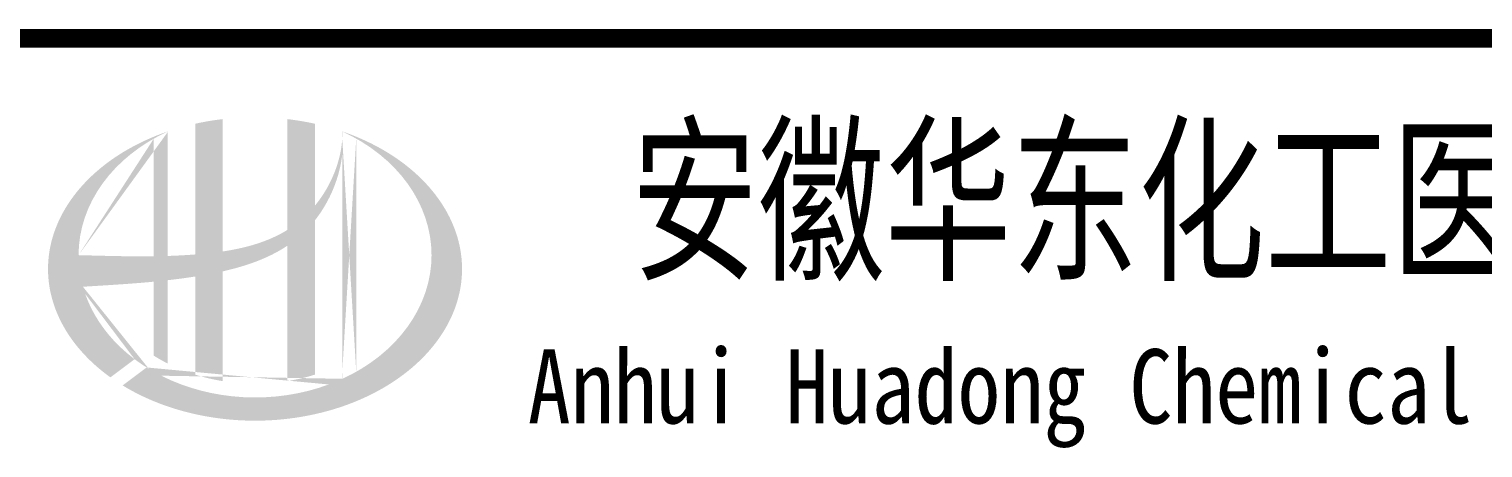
# Model space of a CAD drawing. Extents: x 4532298 to 10139194, y -639876 to -207028.
# Drawn here: x 4768712 to 4774190, y -277042 to -275463 of the extents above; entities that cross this region are included whole.
import ezdxf
from ezdxf.enums import TextEntityAlignment as Align

# ---------------------------------------------------------------- set-up
doc = ezdxf.new("R2010")
doc.units = 0
doc.header["$LTSCALE"] = 1000
doc.header["$MEASUREMENT"] = 0
doc.layers.get('0').update_dxf_attribs({"linetype": 'CONTINUOUS'})
doc.styles.add('宋体', font='', dxfattribs={"width": 0.7})
doc.styles.get('宋体').set_extended_font_data('SimSun')

msp = doc.modelspace()

# ---------------------------------------------------------------- hatches: boundary and pattern name
h = msp.add_hatch(color=256)
edge = h.paths.add_edge_path()
edge.add_spline(control_points=[(4769441.7, -276376.5), (4769447.8, -276375.1), (4769453.9, -276373.7), (4769503, -276361.8), (4769545.6, -276348.8), (4769620.6, -276317.7), (4769653.6, -276300.8), (4769684.4, -276280.2)], knot_values=[61.629012, 61.629012, 61.629012, 61.629012, 63.330431, 63.330431, 75.353634, 75.353634, 85.398649, 85.398649, 85.398649, 85.398649], degree=3, periodic=0)
edge.add_line((4769684.4, -276280.2), (4769684.4, -276790.4))
edge.add_spline(control_points=[(4769684.4, -276790.4), (4769701.6, -276787.6), (4769718.6, -276784.3), (4769753.3, -276776.2), (4769771, -276771.4), (4769788.4, -276766)], knot_values=[4.908456, 4.908456, 4.908456, 4.908456, 4.992821, 4.992821, 5.083034, 5.083034, 5.083034, 5.083034], degree=3, periodic=0)
edge.add_line((4769788.4, -276766), (4769788.4, -276184.5))
edge.add_spline(control_points=[(4769788.4, -276184.5), (4769797.1, -276173.6), (4769805.3, -276162.2), (4769831.3, -276122.6), (4769847, -276092.6), (4769876.3, -276019.8), (4769887.5, -275976.1), (4769892.2, -275930.7), (4769892.3, -275929.5), (4769892.4, -275928.2)], knot_values=[97.991744, 97.991744, 97.991744, 97.991744, 101.64219, 101.64219, 110.337975, 110.337975, 121.934322, 121.934322, 122.270691, 122.270691, 122.270691, 122.270691], degree=3, periodic=0)
edge.add_line((4769892.4, -275928.2), (4769892.4, -275857.8))
edge.add_spline(control_points=[(4769892.4, -275857.8), (4769892.3, -275865.4), (4769892, -275873.1), (4769891.4, -275880.8)], knot_values=[126.194075, 126.194075, 126.194075, 126.194075, 128.396762, 128.396762, 128.396762, 128.396762], degree=3, periodic=0)
edge.add_spline(control_points=[(4769891.4, -275880.8), (4769890.9, -275887), (4769890.3, -275893.2), (4769889.5, -275899.4)], knot_values=[124.417049, 124.417049, 124.417049, 124.417049, 126.194075, 126.194075, 126.194075, 126.194075], degree=3, periodic=0)
edge.add_spline(control_points=[(4769889.5, -275899.4), (4769888.4, -275908.5), (4769886.9, -275917.7), (4769885.1, -275926.7)], knot_values=[121.80529, 121.80529, 121.80529, 121.80529, 124.417049, 124.417049, 124.417049, 124.417049], degree=3, periodic=0)
edge.add_spline(control_points=[(4769885.1, -275926.7), (4769882.8, -275938.9), (4769879.8, -275951), (4769876.3, -275963)], knot_values=[118.31574, 118.31574, 118.31574, 118.31574, 121.80529, 121.80529, 121.80529, 121.80529], degree=3, periodic=0)
edge.add_spline(control_points=[(4769876.3, -275963), (4769872.8, -275975.2), (4769868.8, -275987.2), (4769864.2, -275999)], knot_values=[114.795988, 114.795988, 114.795988, 114.795988, 118.31574, 118.31574, 118.31574, 118.31574], degree=3, periodic=0)
edge.add_spline(control_points=[(4769864.2, -275999), (4769859.7, -276010.7), (4769854.8, -276022.3), (4769849.3, -276033.6)], knot_values=[111.329641, 111.329641, 111.329641, 111.329641, 114.795988, 114.795988, 114.795988, 114.795988], degree=3, periodic=0)
edge.add_spline(control_points=[(4769849.3, -276033.6), (4769843.8, -276045.2), (4769837.8, -276056.5), (4769831.3, -276067.6)], knot_values=[107.79529, 107.79529, 107.79529, 107.79529, 111.329641, 111.329641, 111.329641, 111.329641], degree=3, periodic=0)
edge.add_spline(control_points=[(4769831.3, -276067.6), (4769825, -276078.4), (4769818.3, -276089), (4769811.2, -276099.2)], knot_values=[104.343579, 104.343579, 104.343579, 104.343579, 107.79529, 107.79529, 107.79529, 107.79529], degree=3, periodic=0)
edge.add_spline(control_points=[(4769811.2, -276099.2), (4769804, -276109.6), (4769796.4, -276119.7), (4769788.4, -276129.4)], knot_values=[100.8507, 100.8507, 100.8507, 100.8507, 104.343579, 104.343579, 104.343579, 104.343579], degree=3, periodic=0)
edge.add_line((4769788.4, -276129.4), (4769788.4, -275820.1))
edge.add_spline(control_points=[(4769788.4, -275820.1), (4769754.4, -275812.5), (4769719.6, -275806.6), (4769684.4, -275802.6)], knot_values=[4.423999, 4.423999, 4.423999, 4.423999, 4.558741, 4.558741, 4.558741, 4.558741], degree=3, periodic=0)
edge.add_line((4769684.4, -275802.6), (4769684.4, -276220.7))
edge.add_spline(control_points=[(4769684.4, -276220.7), (4769612.5, -276265.2), (4769528.3, -276288.5), (4769441.7, -276301.5)], knot_values=[63.246215, 63.246215, 63.246215, 63.246215, 87.689124, 87.689124, 87.689124, 87.689124], degree=3, periodic=0)
edge.add_line((4769441.7, -276301.5), (4769441.7, -275802.6))
edge.add_spline(control_points=[(4769441.7, -275802.6), (4769406.6, -275806.6), (4769371.8, -275812.5), (4769337.7, -275820.1)], knot_values=[4.866038, 4.866038, 4.866038, 4.866038, 5.000777, 5.000777, 5.000777, 5.000777], degree=3, periodic=0)
edge.add_line((4769337.7, -275820.1), (4769337.7, -276312.9))
edge.add_spline(control_points=[(4769337.7, -276312.9), (4769336, -276313), (4769301.1, -276315.7), (4769266.5, -276317.4), (4769233.7, -276318.5)], knot_values=[43.657356, 43.657356, 43.657356, 43.657356, 44.134253, 53.497092, 53.497092, 53.497092, 53.497092], degree=3, periodic=0)
edge.add_line((4769233.7, -276318.5), (4769233.7, -275849.3))
edge.add_spline(control_points=[(4769233.7, -275849.3), (4769216.7, -275855.2), (4769199.9, -275861.5), (4769183.5, -275868.2)], knot_values=[5.14157, 5.14157, 5.14157, 5.14157, 5.212921, 5.212921, 5.212921, 5.212921], degree=3, periodic=0)
edge.add_spline(control_points=[(4769183.5, -275868.2), (4769176.6, -275871), (4769169.8, -275874), (4769137.6, -275888.1), (4769113, -275900.4), (4769089.5, -275913.6)], knot_values=[5.212921, 5.212921, 5.212921, 5.212921, 5.24296, 5.24296, 5.355623, 5.355623, 5.355623, 5.355623], degree=3, periodic=0)
edge.add_spline(control_points=[(4769089.5, -275913.6), (4769074.7, -275921.9), (4769060.2, -275930.7), (4769046.2, -275939.8)], knot_values=[5.355623, 5.355623, 5.355623, 5.355623, 5.426974, 5.426974, 5.426974, 5.426974], degree=3, periodic=0)
edge.add_spline(control_points=[(4769046.2, -275939.8), (4769038.8, -275944.6), (4769031.5, -275949.5), (4769018, -275959), (4769011.8, -275963.5), (4769005.7, -275968.1)], knot_values=[5.426974, 5.426974, 5.426974, 5.426974, 5.464765, 5.464765, 5.498325, 5.498325, 5.498325, 5.498325], degree=3, periodic=0)
edge.add_spline(control_points=[(4769005.7, -275968.1), (4768979.6, -275987.7), (4768955.5, -276008.6), (4768933.6, -276030.5)], knot_values=[5.498325, 5.498325, 5.498325, 5.498325, 5.641027, 5.641027, 5.641027, 5.641027], degree=3, periodic=0)
edge.add_spline(control_points=[(4768933.6, -276030.5), (4768926.6, -276037.5), (4768919.9, -276044.7), (4768899.4, -276067.2), (4768886.5, -276083.1), (4768874.8, -276099.3)], knot_values=[5.641027, 5.641027, 5.641027, 5.641027, 5.686569, 5.686569, 5.783729, 5.783729, 5.783729, 5.783729], degree=3, periodic=0)
edge.add_spline(control_points=[(4768874.8, -276099.3), (4768859.6, -276120.1), (4768846.3, -276141.4), (4768833.2, -276166.4), (4768831.6, -276169.6), (4768830, -276172.8)], knot_values=[5.783729, 5.783729, 5.783729, 5.783729, 5.908374, 5.908374, 5.92643, 5.92643, 5.92643, 5.92643], degree=3, periodic=0)
edge.add_spline(control_points=[(4768830, -276172.8), (4768817.5, -276197.9), (4768807.5, -276223.5), (4768800, -276249.5)], knot_values=[5.92643, 5.92643, 5.92643, 5.92643, 6.069132, 6.069132, 6.069132, 6.069132], degree=3, periodic=0)
edge.add_spline(control_points=[(4768800, -276249.5), (4768796.8, -276260.6), (4768794, -276271.7), (4768788.7, -276297.9), (4768786.4, -276312.9), (4768785, -276328)], knot_values=[6.069132, 6.069132, 6.069132, 6.069132, 6.130179, 6.130179, 6.211834, 6.211834, 6.211834, 6.211834], degree=3, periodic=0)
edge.add_spline(control_points=[(4768785, -276328), (4768783.7, -276341.2), (4768783.1, -276354.4), (4768783.1, -276367.6)], knot_values=[6.211834, 6.211834, 6.211834, 6.211834, 6.283185, 6.283185, 6.283185, 6.283185], degree=3, periodic=0)
edge.add_spline(control_points=[(4768783.1, -276367.6), (4768783.1, -276376.9), (4768783.4, -276386.2), (4768784, -276395.5)], knot_values=[6.283185, 6.283185, 6.283185, 6.283185, 6.333655, 6.333655, 6.333655, 6.333655], degree=3, periodic=0)
edge.add_spline(control_points=[(4768784, -276395.5), (4768785.3, -276414.2), (4768787.8, -276432.8), (4768791.5, -276451.3)], knot_values=[6.333655, 6.333655, 6.333655, 6.333655, 6.434594, 6.434594, 6.434594, 6.434594], degree=3, periodic=0)
edge.add_spline(control_points=[(4768791.5, -276451.3), (4768791.8, -276452.5), (4768792.1, -276453.8), (4768796, -276472.3), (4768800.8, -276489.4), (4768806.6, -276506.4)], knot_values=[6.434594, 6.434594, 6.434594, 6.434594, 6.441278, 6.441278, 6.535532, 6.535532, 6.535532, 6.535532], degree=3, periodic=0)
edge.add_spline(control_points=[(4768806.6, -276506.4), (4768812.9, -276524.7), (4768820.4, -276542.7), (4768829.1, -276560.5)], knot_values=[6.535532, 6.535532, 6.535532, 6.535532, 6.636471, 6.636471, 6.636471, 6.636471], degree=3, periodic=0)
edge.add_spline(control_points=[(4768829.1, -276560.5), (4768831.3, -276565), (4768833.6, -276569.4), (4768843, -276587.1), (4768850.7, -276600.1), (4768859, -276613)], knot_values=[6.636471, 6.636471, 6.636471, 6.636471, 6.661894, 6.661894, 6.73741, 6.73741, 6.73741, 6.73741], degree=3, periodic=0)
edge.add_spline(control_points=[(4768859, -276613), (4768870.2, -276630.1), (4768882.6, -276647), (4768896.1, -276663.3)], knot_values=[6.73741, 6.73741, 6.73741, 6.73741, 6.838349, 6.838349, 6.838349, 6.838349], degree=3, periodic=0)
edge.add_spline(control_points=[(4768896.1, -276663.3), (4768902, -276670.5), (4768908.2, -276677.5), (4768922.7, -276693.5), (4768931.2, -276702.3), (4768940.1, -276711)], knot_values=[6.838349, 6.838349, 6.838349, 6.838349, 6.88251, 6.88251, 6.939288, 6.939288, 6.939288, 6.939288], degree=3, periodic=0)
edge.add_spline(control_points=[(4768940.1, -276711), (4768955.9, -276726.3), (4768972.8, -276741.2), (4768990.7, -276755.4)], knot_values=[6.939288, 6.939288, 6.939288, 6.939288, 7.040227, 7.040227, 7.040227, 7.040227], degree=3, periodic=0)
edge.add_spline(control_points=[(4768990.7, -276755.4), (4768999.6, -276762.5), (4769008.8, -276769.4), (4769018.2, -276776.2)], knot_values=[7.040227, 7.040227, 7.040227, 7.040227, 7.090696, 7.090696, 7.090696, 7.090696], degree=3, periodic=0)
edge.add_line((4769018.2, -276776.2), (4769109.4, -276707.8))
edge.add_ellipse((4769563.1, -276315.6), major_axis=(665, 0), ratio=0.806676, start_angle=192.819, end_angle=226.9853, ccw=False)
edge.add_spline(control_points=[(4768914.6, -276434.6), (4768938.7, -276433.1), (4768962.7, -276431.6), (4769051.4, -276426.1), (4769116.2, -276421.8), (4769181.7, -276415.5)], knot_values=[11.398263, 11.398263, 11.398263, 11.398263, 18.40729, 18.40729, 37.18094, 37.18094, 37.18094, 37.18094], degree=3, periodic=0)
edge.add_line((4769181.7, -276415.5), (4769181.7, -276694.5))
edge.add_spline(control_points=[(4769181.7, -276694.5), (4769185.3, -276696.8), (4769188.9, -276699), (4769205.8, -276709.2), (4769219.6, -276716.8), (4769233.7, -276723.9)], knot_values=[4.049945, 4.049945, 4.049945, 4.049945, 4.072021, 4.072021, 4.153257, 4.153257, 4.153257, 4.153257], degree=3, periodic=0)
edge.add_line((4769233.7, -276723.9), (4769233.7, -276410))
edge.add_spline(control_points=[(4769233.7, -276410), (4769265.9, -276406.4), (4769298.3, -276402.1), (4769333.2, -276396.7), (4769335.5, -276396.4), (4769337.7, -276396)], knot_values=[42.135009, 42.135009, 42.135009, 42.135009, 51.307228, 51.307228, 51.948574, 51.948574, 51.948574, 51.948574], degree=3, periodic=0)
edge.add_line((4769337.7, -276396), (4769337.7, -276766))
edge.add_spline(control_points=[(4769337.7, -276766), (4769371.4, -276776.5), (4769406.2, -276784.7), (4769441.7, -276790.4)], knot_values=[4.34174, 4.34174, 4.34174, 4.34174, 4.516316, 4.516316, 4.516316, 4.516316], degree=3, periodic=0)
edge.add_line((4769441.7, -276790.4), (4769441.7, -276376.5))
edge = h.paths.add_edge_path(flags=16)
edge.add_ellipse((4769563.1, -276315.6), major_axis=(665, 0), ratio=0.806676, start_angle=124.9875, end_angle=179.999, ccw=False)
edge.add_line((4769181.7, -275876), (4769181.7, -276319.6))
edge.add_spline(control_points=[(4769181.7, -276319.6), (4769086.4, -276321), (4768992.4, -276317.9), (4768898, -276315.5)], knot_values=[11.27373, 11.27373, 11.27373, 11.27373, 38.687513, 38.687513, 38.687513, 38.687513], degree=3, periodic=0)
edge = h.paths.add_edge_path()
edge.add_spline(control_points=[(4769064.2, -276806.7), (4769095.3, -276825.7), (4769128.4, -276843), (4769213.1, -276880.2), (4769266.3, -276898), (4769377.1, -276924.6), (4769434.5, -276933.3), (4769550.7, -276941.1), (4769609.3, -276940.1), (4769724.9, -276928.7), (4769781.8, -276918.1), (4769890.8, -276888.1), (4769942.9, -276868.6), (4770039.8, -276821.7), (4770084.6, -276794.3), (4770164.6, -276733.4), (4770199.8, -276699.8), (4770259.1, -276628.3), (4770283.2, -276590.5), (4770319.6, -276512.3), (4770331.9, -276472.1), (4770344.4, -276390.9), (4770344.7, -276350), (4770333.2, -276268.5), (4770321.4, -276228), (4770285.8, -276149.2), (4770262, -276111), (4770203.2, -276038.8), (4770168.2, -276004.9), (4770088.4, -275943.2), (4770043.6, -275915.5), (4769962.4, -275875.8), (4769928.1, -275861.6), (4769892.4, -275849.3)], knot_values=[0.886421, 0.886421, 0.886421, 0.886421, 1.040557, 1.040557, 1.261172, 1.261172, 1.481788, 1.481788, 1.702404, 1.702404, 1.92302, 1.92302, 2.143636, 2.143636, 2.364252, 2.364252, 2.584868, 2.584868, 2.805484, 2.805484, 3.026099, 3.026099, 3.246715, 3.246715, 3.46852, 3.46852, 3.690325, 3.690325, 3.91213, 3.91213, 4.133935, 4.133935, 4.283209, 4.283209, 4.283209, 4.283209], degree=3, periodic=0)
edge.add_line((4769892.4, -275849.3), (4769892.4, -275849.4))
edge.add_spline(control_points=[(4769892.4, -275849.5), (4769892.4, -275852.2), (4769892.4, -275855), (4769892.4, -275857.8)], knot_values=[128.396762, 128.396762, 128.396762, 128.396762, 129.192193, 129.192193, 129.192193, 129.192193], degree=3, periodic=0)
edge.add_line((4769892.4, -275857.8), (4769892.4, -276781.6))
edge.add_ellipse((4769563.1, -276315.6), major_axis=(665, 0), ratio=0.806676, start_angle=232.1054, end_angle=299.6833, ccw=False)
edge.add_line((4769154.6, -276738.9), (4769064.2, -276806.7))
edge = h.paths.add_edge_path(flags=16)
edge.add_ellipse((4769563.1, -276315.6), major_axis=(665, 0), ratio=0.806676, start_angle=304.9875, end_angle=415.0121, ccw=False)
edge.add_line((4769944.4, -276755.1), (4769944.4, -275876))

# ---------------------------------------------------------------- linework, layer by layer
at = {"const_width": 70}
msp.add_lwpolyline([(4786605.2, -275498.2), (4768605.2, -275498.2)], dxfattribs=at)

# ---------------------------------------------------------------- texts
at = {"style": '宋体'}
for s, height, width, p in [('安徽华东化工医药工程有限责任公司', 500, 0.7, (4774800.1, -276098.2)), ('Anhui Huadong Chemical & Medical Engineering Co.,Ltd', 280, 0.85, (4774800.1, -276848.2))]:
    msp.add_text(s, height=height, dxfattribs=dict(at, width=width)).set_placement(p, align=Align.MIDDLE)

doc.saveas('drawing.dxf')
